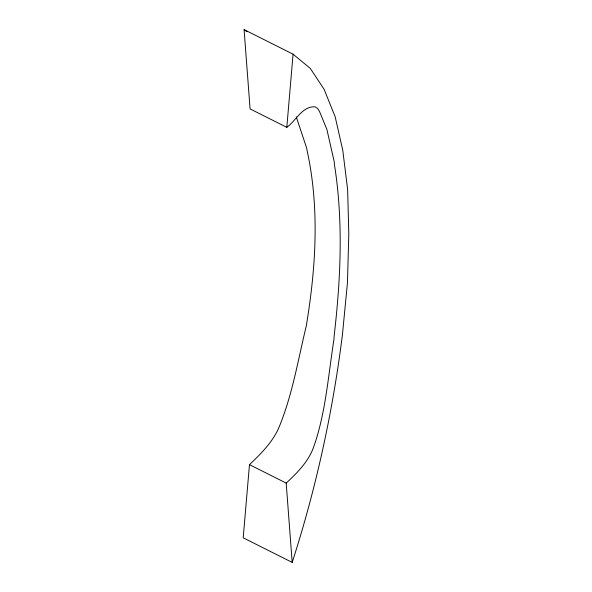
<?xml version="1.0" encoding="UTF-8"?>
<svg xmlns="http://www.w3.org/2000/svg" width="592" height="592" viewBox="0 0 592 592"><rect width="100%" height="100%" fill="white"/><g stroke="black" fill="none" stroke-linecap="round" stroke-linejoin="round"><path stroke-width="0.89" d="M296.266 116.868L306.575 147.815L307.329 151.656C319.369 207.563 316.01 265.231 307.033 321.315L306.264 326.066C297.954 360.232 292.307 395.574 278.654 428.164C272.142 442.616 260.828 453.938 249.469 464.661L243.201 537.817L292.189 562.4C316.091 488.333 332.763 411.973 342.428 334.761L347.474 282.562L348.799 233.692L347.637 189.551L342.753 150.205L335.168 116.757L324.076 89.251L310.326 68.457L293.077 54.183L244.089 29.6L250.09 108.913L286.809 127.339C295.748 121.012 302.438 105.813 315.144 106.856L317.704 108.602L319.591 111.666L326.88 129.367L334.206 161.683L334.547 165.316C343.36 221.43 340.74 278.751 334.251 334.968L333.895 339.934C328.257 375.306 325.844 411.869 314.041 445.917C309.017 461.042 297.606 472.52 286.188 483.087L292.189 562.4M286.809 127.339L293.077 54.183M249.469 464.661L286.188 483.087M244.089 29.6L246.968 31.746"/></g></svg>
